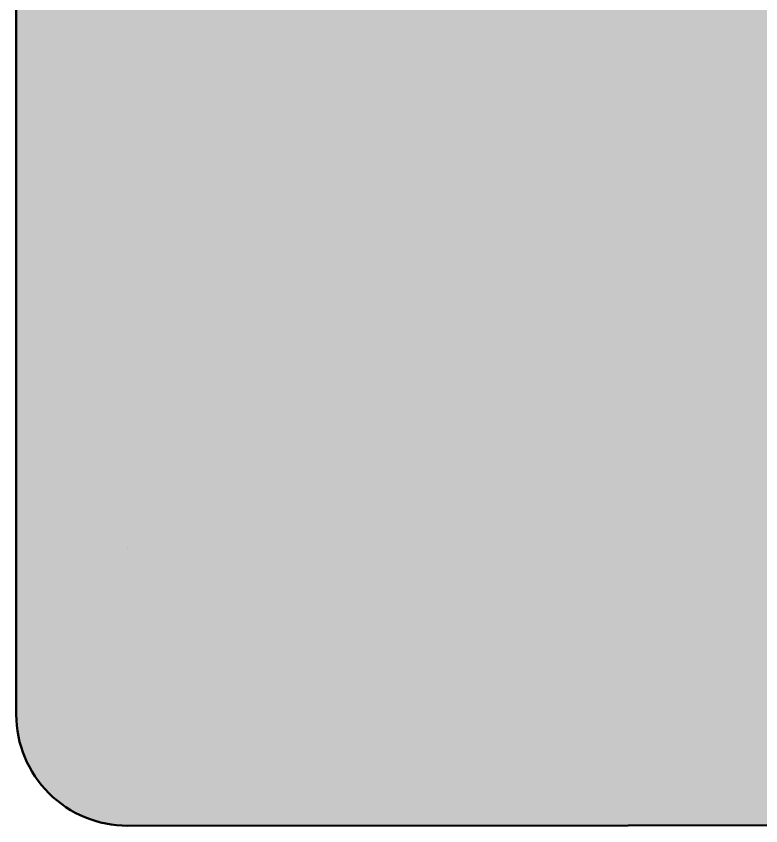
# Model space of a CAD drawing. Header units: centimetres. Extents: x -10 to 190, y -44 to 106.
# Drawn here: x -10.4 to 56.5, y -43.7 to 29 of the extents above; entities that cross this region are included whole.
import ezdxf

# ---------------------------------------------------------------- set-up
doc = ezdxf.new("R2010")
doc.units = ezdxf.units.CM
doc.header["$MEASUREMENT"] = 0
doc.layers.add('Дизайн', color=150, linetype='Continuous')

# ---------------------------------------------------------------- blocks, each defined once
blk = doc.blocks.new('РАМКА')
at = {"layer": 'Дизайн', "linetype": 'Continuous', "lineweight": 50}
for points in [[(-10.436, 96.161), (-10.431, -33.71)], [(179.568, -43.594), (-0.431, -43.705)]]:
    blk.add_lwpolyline(points, dxfattribs=at)
blk.add_arc((-0.436, -33.71), 9.995, 180, 270.02864, dxfattribs=at)

msp = doc.modelspace()

# ---------------------------------------------------------------- hatches: boundary and pattern name
at = {"layer": 'Дизайн', "linetype": 'Continuous', "lineweight": 100, "true_color": 0xc7c8ca}
h = msp.add_hatch(color=9, dxfattribs=at)
edge = h.paths.add_edge_path()
edge.add_arc((-0.436, 96.197), 10, 90, 180.53725)
edge = h.paths.add_edge_path()
edge.add_arc((179.562, 96.197), 10, 0, 90)
edge = h.paths.add_edge_path()
edge.add_arc((-0.436, -33.71), 9.995, 180, 270.02864)
edge = h.paths.add_edge_path()
edge.add_arc((179.563, -33.594), 10, 270.02864, 360)
edge = h.paths.add_edge_path()
edge.add_line((-0.436, 106.197), (179.562, 106.197))
edge = h.paths.add_edge_path()
edge.add_line((-10.436, 96.161), (-10.431, -33.71))
edge = h.paths.add_edge_path()
edge.add_line((179.568, -43.594), (-0.431, -43.705))
edge = h.paths.add_edge_path()
edge.add_line((189.562, 96.197), (189.563, -33.594))
edge = h.paths.add_edge_path()
edge.add_line((74.473, 3.245), (74.473, 7.745))
edge = h.paths.add_edge_path()
edge.add_line((72.973, 9.245), (63.973, 9.245))
edge = h.paths.add_edge_path()
edge.add_line((62.473, 7.745), (62.473, 3.245))
edge.add_line((62.473, 3.245), (62.473, -1.255))
edge = h.paths.add_edge_path()
edge.add_line((63.973, -2.755), (72.973, -2.755))
edge = h.paths.add_edge_path()
edge.add_line((74.473, -1.255), (74.473, 3.245))
edge = h.paths.add_edge_path()
edge.add_arc((63.973, 7.745), 1.5, 90, 180)
edge = h.paths.add_edge_path()
edge.add_arc((72.973, 7.745), 1.5, 0, 90)
edge = h.paths.add_edge_path()
edge.add_arc((63.973, -1.255), 1.5, 180, 270)
edge = h.paths.add_edge_path()
edge.add_arc((72.973, -1.255), 1.5, 270, 360)
edge = h.paths.add_edge_path()
edge.add_line((95.454, 3.253), (95.454, 7.753))
edge = h.paths.add_edge_path()
edge.add_line((93.954, 9.253), (84.954, 9.253))
edge = h.paths.add_edge_path()
edge.add_line((83.454, 7.753), (83.454, 3.253))
edge.add_line((83.454, 3.253), (83.454, -1.247))
edge = h.paths.add_edge_path()
edge.add_line((84.954, -2.747), (93.954, -2.747))
edge = h.paths.add_edge_path()
edge.add_line((95.454, -1.247), (95.454, 3.253))
edge = h.paths.add_edge_path()
edge.add_arc((84.954, 7.753), 1.5, 90, 180)
edge = h.paths.add_edge_path()
edge.add_arc((93.954, 7.753), 1.5, 0, 90)
edge = h.paths.add_edge_path()
edge.add_arc((84.954, -1.247), 1.5, 180, 270)
edge = h.paths.add_edge_path()
edge.add_arc((93.954, -1.247), 1.5, 270, 360)
edge = h.paths.add_edge_path()
edge.add_line((116.395, 3.222), (116.395, 7.722))
edge = h.paths.add_edge_path()
edge.add_line((114.895, 9.222), (105.895, 9.222))
edge = h.paths.add_edge_path()
edge.add_line((104.395, 7.722), (104.395, 3.222))
edge.add_line((104.395, 3.222), (104.395, -1.278))
edge = h.paths.add_edge_path()
edge.add_line((105.895, -2.778), (114.895, -2.778))
edge = h.paths.add_edge_path()
edge.add_line((116.395, -1.278), (116.395, 3.222))
edge = h.paths.add_edge_path()
edge.add_arc((105.895, 7.722), 1.5, 90, 180)
edge = h.paths.add_edge_path()
edge.add_arc((114.895, 7.722), 1.5, 0, 90)
edge = h.paths.add_edge_path()
edge.add_arc((105.895, -1.278), 1.5, 180, 270)
edge = h.paths.add_edge_path()
edge.add_arc((114.895, -1.278), 1.5, 270, 360)
h.paths.add_polyline_path([(105.872, -2.755), (114.872, -2.755)])
h = msp.add_hatch(color=9, dxfattribs=at)
h.paths.add_polyline_path([(-10.431, -33.71, 0.414416), (-0.429, -43.705), (179.57, -43.594, 0.414005), (189.563, -33.594), (189.562, 96.197, 0.414208), (179.562, 106.197), (-0.436, 106.197, 0.415269), (-10.436, 96.161)])
h.paths.add_polyline_path([(14.544, 91.445, -1), (17.544, 91.445, -1)], flags=16)
h.paths.add_polyline_path([(30.844, 91.445, -1), (33.844, 91.445, -1)], flags=16)
h.paths.add_polyline_path([(47.144, 91.445, -1), (50.144, 91.445, -1)], flags=16)
h.paths.add_polyline_path([(48.654, 74.545), (132.654, 74.545), (132.654, 30.545), (48.654, 30.545)], flags=16)
h.paths.add_polyline_path([(56.737, 63.963), (124.737, 63.963), (124.737, 45.963), (56.737, 45.963)], flags=0)
h.paths.add_polyline_path([(63.444, 91.445, -1), (66.444, 91.445, -1)], flags=16)
h.paths.add_polyline_path([(79.744, 91.445, -1), (82.744, 91.445, -1)], flags=16)
h.paths.add_polyline_path([(96.044, 91.445, -1), (99.044, 91.445, -1)], flags=16)
h.paths.add_polyline_path([(63.973, 9.245), (72.973, 9.245, -0.414214), (74.473, 7.745), (74.473, 3.245), (74.473, -1.255, -0.414214), (72.973, -2.755), (63.973, -2.755, -0.414214), (62.473, -1.255), (62.473, 3.245), (62.473, 7.745, -0.414214)], flags=16)
h.paths.add_polyline_path([(115.344, 91.445, -1), (112.344, 91.445, -1)], flags=16)
h.paths.add_polyline_path([(84.954, 9.253), (93.973, 9.245, -0.414214), (95.473, 7.745), (95.473, 3.245), (95.473, -1.255, -0.414214), (93.973, -2.755), (84.954, -2.747, -0.414214), (83.454, -1.247), (83.454, 3.253), (83.454, 7.753, -0.414214)], flags=16)
h.paths.add_polyline_path([(131.644, 91.445, -1), (128.644, 91.445, -1)], flags=16)
h.paths.add_polyline_path([(105.872, 9.245), (114.895, 9.222, -0.414214), (116.395, 7.722), (116.395, 3.222), (116.395, -1.278, -0.414214), (114.895, -2.778), (105.872, -2.755, -0.414214), (104.372, -1.255), (104.372, 3.245), (104.372, 7.745, -0.414214)], flags=16)
h.paths.add_polyline_path([(147.944, 91.445, -1), (144.944, 91.445, -1)], flags=16)
h.paths.add_polyline_path([(164.244, 91.445, -1), (161.244, 91.445, -1)], flags=16)
h.paths.add_polyline_path([(56.737, 63.963), (56.737, 45.963), (124.737, 45.963), (124.737, 63.963)], flags=0)

# ---------------------------------------------------------------- linework, layer by layer
at = {"layer": 'Дизайн', "linetype": 'Continuous'}
for points in [[(-10.436, -8.71), (-10.431, -8.71)], [(-0.431, -18.705), (-0.431, -18.705)]]:
    msp.add_lwpolyline(points, dxfattribs=at)

# ---------------------------------------------------------------- block references
at = {"layer": 'Дизайн', "lineweight": 100}
msp.add_blockref('РАМКА', (0, 0), dxfattribs=at)

doc.saveas('drawing.dxf')
